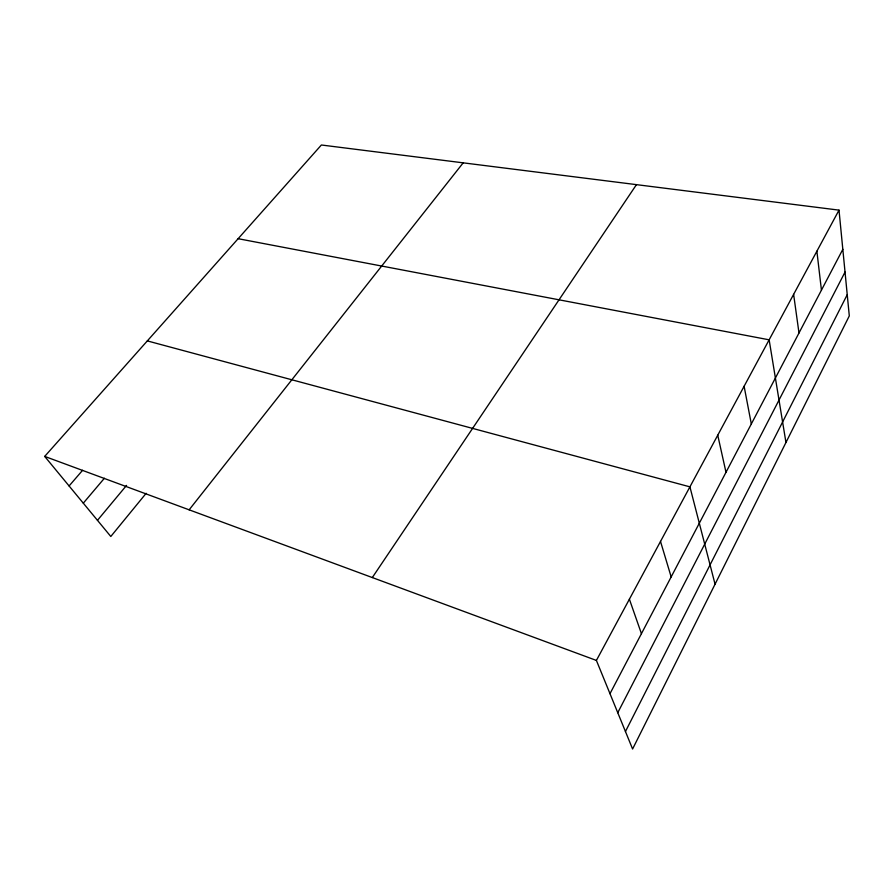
<?xml version="1.0" encoding="UTF-8"?>
<svg xmlns="http://www.w3.org/2000/svg" width="894" height="894" viewBox="0 0 894 894"><rect width="100%" height="100%" fill="white"/><g stroke="black" fill="none" stroke-linecap="round" stroke-linejoin="round"><path stroke-width="1.34" d="M625.454 731.527L847.233 294.685M617.765 712.73L845.031 272.067M609.987 693.677L842.83 249.325M839.008 210.135L849.3 315.906L632.594 749.004L596.399 660.431L839.008 210.135L321.382 144.996L44.7 456.409L110.8 536.489L146.158 493.298M372.306 577.558L636.45 184.645M189.137 509.826L463.193 162.842M97.468 520.33L126.557 485.397M83.298 503.166L104.397 478.245M69.095 485.956L82.606 470.289M238.128 238.698L769.142 339.821L785.96 442.496M147.32 340.905L689.922 486.85L715.055 584.184M44.7 456.409L596.399 660.431M629.387 599.192L641.434 633.656M660.51 541.429L671.17 576.921M717.748 435.21L725.995 472.289M744.11 386.264L751.318 423.957M793.626 294.372L798.99 332.981M816.881 251.203L821.441 290.148"/></g></svg>
